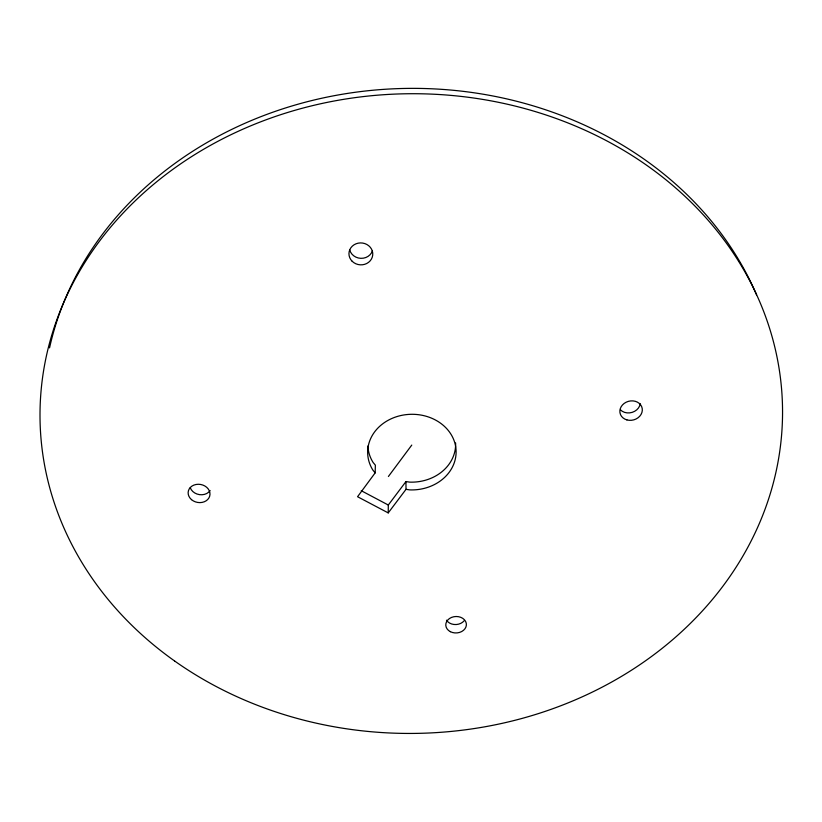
<?xml version="1.0" encoding="UTF-8"?>
<svg xmlns="http://www.w3.org/2000/svg" width="822" height="822" viewBox="0 0 822 822"><rect width="100%" height="100%" fill="white"/><g stroke="black" fill="none" stroke-linecap="round" stroke-linejoin="round"><path stroke-width="1.23" d="M367.917 445.997A43.874 37.627 -0.9 0 0 373.075 462.426L375.356 465.16L375.181 472.845L357.56 496.724L388.231 512.907L388.303 505.027L405.955 481.569L409.788 482.134A43.874 37.627 -0.9 0 0 455.604 442.945M388.405 476.483L411.771 445.082M388.231 512.907L406.017 489.337L405.955 481.569M406.017 489.337L409.89 489.902A44.224 37.812 -0.9 0 0 455.717 446.891A44.224 37.812 -0.9 0 0 398.3 416.179A44.224 37.812 -0.9 0 0 372.88 470.102L375.181 472.845M361.259 490.713L388.303 505.027M49.546 347.881A368.256 318.135 -0.9 0 1 380.987 89.557A368.256 318.135 -0.9 0 1 756.569 294.831M210.134 490.549A10.902 9.063 10.2 0 1 199.479 494.639A10.902 9.063 10.2 0 1 190.242 487.682M372.479 250.741A11.816 10.892 4.7 0 1 360.837 258.334A11.816 10.892 4.7 0 1 349.689 249.857M464.163 620.764A10.244 8.189 -2.6 0 1 446.49 620.199M640.246 403.684A11.241 9.587 -14.4 0 1 632.2 412.356A11.241 9.587 -14.4 0 1 620.446 409.839M174.583 660.97A371.287 319.85 -0.9 0 0 777.345 465.478A371.287 319.85 -0.9 0 0 281.905 114.289A371.287 319.85 -0.9 0 0 174.583 660.97M191.495 499.632A10.984 9.104 10.1 0 0 209.682 496.2A10.984 9.104 10.1 0 0 196.016 484.487A10.984 9.104 10.1 0 0 191.495 499.632M352.165 261.273A11.919 10.963 4.6 0 0 372.263 257.204A11.919 10.963 4.6 0 0 358.156 243.168A11.919 10.963 4.6 0 0 352.165 261.273M450.364 631.676A10.316 8.23 -2.6 0 0 466.372 625.09A10.316 8.23 -2.6 0 0 451.504 617.435A10.316 8.23 -2.6 0 0 450.364 631.676M626.878 419.898A11.333 9.638 -14.2 0 0 642.218 408.503A11.333 9.638 -14.2 0 0 624.175 403.407A11.333 9.638 -14.2 0 0 626.878 419.898"/></g></svg>
